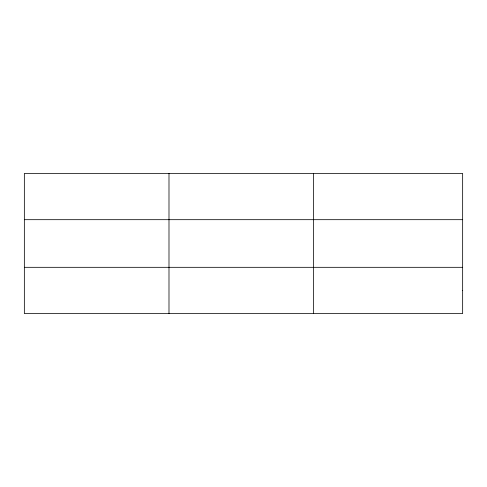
<?xml version="1.0" encoding="UTF-8"?>
<svg xmlns="http://www.w3.org/2000/svg" width="487" height="487" viewBox="0 0 487 487"><rect width="100%" height="100%" fill="white"/><g stroke="black" fill="none" stroke-linecap="round" stroke-linejoin="round"><path stroke-width="0.73" d="M168.989 173.445L168.989 313.555M313.628 173.445L313.628 313.555M24.35 219.68L462.65 219.68M24.35 267.32L462.65 267.32M462.65 290.435L462.65 313.555L24.35 313.555L24.35 173.445L462.65 173.445L462.65 290.435"/></g></svg>
